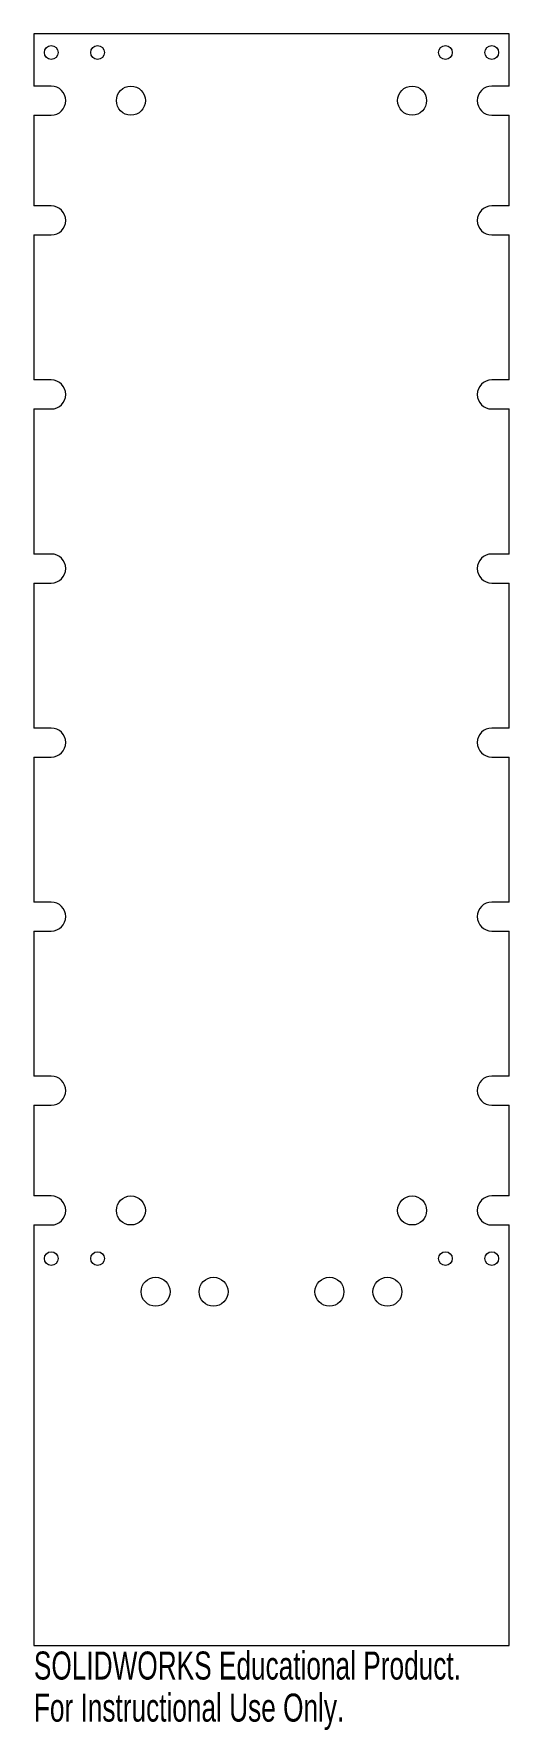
# Model space of a CAD drawing. Header units: millimetres. Extents: x 0 to 82, y -15 to 278.
import ezdxf

# ---------------------------------------------------------------- set-up
doc = ezdxf.new("R2010")
doc.units = ezdxf.units.MM
doc.styles.add('SLDTEXTSTYLE0', font='TXT', dxfattribs={"width": 0.7})

msp = doc.modelspace()

# ---------------------------------------------------------------- linework, layer by layer
at = {"color": 7, "linetype": 'Continuous', "lineweight": 15}
for p, q in [((82, 277.8), (0, 277.8)), ((0, 277.8), (0, 268.8)), ((82, 268.8), (82, 277.8)), ((3, 268.8), (0, 268.8)), ((82, 268.8), (79, 268.8)), ((0, 263.8), (3, 263.8)), ((0, 263.8), (0, 248.15)), ((79, 263.8), (82, 263.8)), ((82, 248.15), (82, 263.8)), ((3, 248.15), (0, 248.15)), ((82, 248.15), (79, 248.15)), ((0, 243.15), (3, 243.15)), ((0, 243.15), (0, 218.15)), ((79, 243.15), (82, 243.15)), ((82, 218.15), (82, 243.15)), ((3, 218.15), (0, 218.15)), ((82, 218.15), (79, 218.15)), ((0, 213.15), (3, 213.15)), ((0, 213.15), (0, 188.15)), ((79, 213.15), (82, 213.15)), ((82, 188.15), (82, 213.15)), ((3, 188.15), (0, 188.15)), ((82, 188.15), (79, 188.15)), ((0, 183.15), (3, 183.15)), ((0, 183.15), (0, 158.15)), ((79, 183.15), (82, 183.15)), ((82, 158.15), (82, 183.15)), ((3, 158.15), (0, 158.15)), ((82, 158.15), (79, 158.15)), ((0, 153.15), (3, 153.15)), ((0, 153.15), (0, 128.15)), ((79, 153.15), (82, 153.15)), ((82, 128.15), (82, 153.15)), ((3, 128.15), (0, 128.15)), ((82, 128.15), (79, 128.15)), ((0, 123.15), (3, 123.15)), ((0, 123.15), (0, 98.15)), ((79, 123.15), (82, 123.15)), ((82, 98.15), (82, 123.15)), ((3, 98.15), (0, 98.15)), ((82, 98.15), (79, 98.15)), ((0, 93.15), (3, 93.15)), ((0, 93.15), (0, 77.5)), ((79, 93.15), (82, 93.15)), ((82, 77.5), (82, 93.15)), ((3, 77.5), (0, 77.5)), ((82, 77.5), (79, 77.5)), ((0, 72.5), (3, 72.5)), ((0, 72.5), (0, 0)), ((79, 72.5), (82, 72.5)), ((82, 0), (82, 72.5)), ((0, 0), (82, 0))]:
    msp.add_line(p, q, dxfattribs=at)
for centre, radius in [((3, 274.6), 1.19), ((11, 274.6), 1.19), ((71, 274.6), 1.19), ((79, 274.6), 1.19), ((16.74, 266.3), 2.5), ((65.26, 266.3), 2.5), ((16.74, 75), 2.5), ((65.26, 75), 2.5), ((3, 66.7), 1.19), ((11, 66.7), 1.19), ((71, 66.7), 1.19), ((79, 66.7), 1.19), ((21, 61), 2.5), ((31, 61), 2.5), ((51, 61), 2.5), ((61, 61), 2.5)]:
    msp.add_circle(centre, radius, dxfattribs=at)
for centre, start, end in [((3, 266.3), 270, 90), ((79, 266.3), 90, 270), ((3, 245.65), 270, 90), ((79, 245.65), 90, 270), ((3, 215.65), 270, 90), ((79, 215.65), 90, 270), ((3, 185.65), 270, 90), ((79, 185.65), 90, 270), ((3, 155.65), 270, 90), ((79, 155.65), 90, 270), ((3, 125.65), 270, 90), ((79, 125.65), 90, 270), ((3, 95.65), 270, 90), ((79, 95.65), 90, 270), ((3, 75), 270, 90), ((79, 75), 90, 270)]:
    msp.add_arc(centre, 2.5, start, end, dxfattribs=at)

# ---------------------------------------------------------------- texts
at = {"color": 7, "linetype": 'Continuous', "char_height": 4.8336, "attachment_point": 1, "style": 'SLDTEXTSTYLE0'}
for s, insert in [('SOLIDWORKS Educational Product.', (0, -1.02)), ('For Instructional Use Only.', (0, -8.27))]:
    msp.add_mtext(s, dxfattribs=dict(at, insert=insert))

doc.saveas('drawing.dxf')
